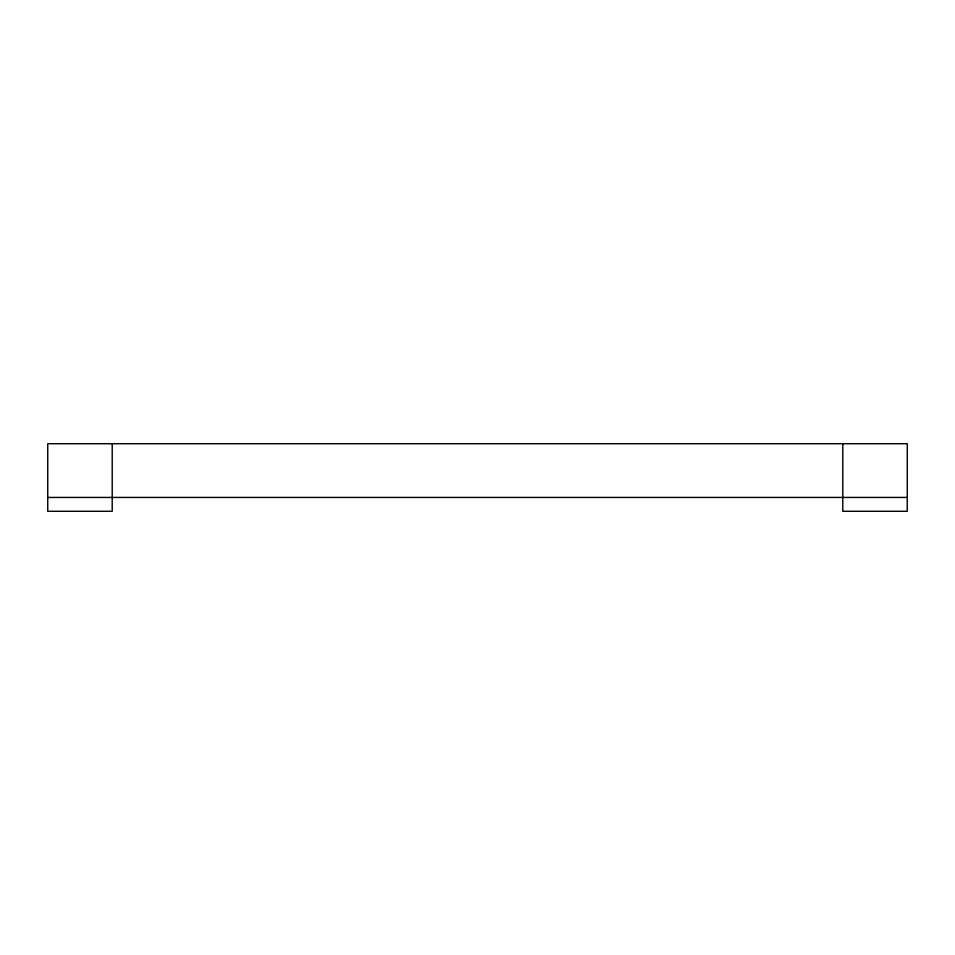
<?xml version="1.0" encoding="UTF-8"?>
<svg xmlns="http://www.w3.org/2000/svg" width="955" height="955" viewBox="0 0 955 955"><rect width="100%" height="100%" fill="white"/><g stroke="black" fill="none" stroke-linecap="round" stroke-linejoin="round"><path stroke-width="1.43" d="M47.75 497.436L907.25 497.436M842.788 443.717L842.788 511.283L907.25 511.283L907.25 443.717L47.75 443.717L47.75 511.283L112.213 511.283L112.213 443.717"/></g></svg>
